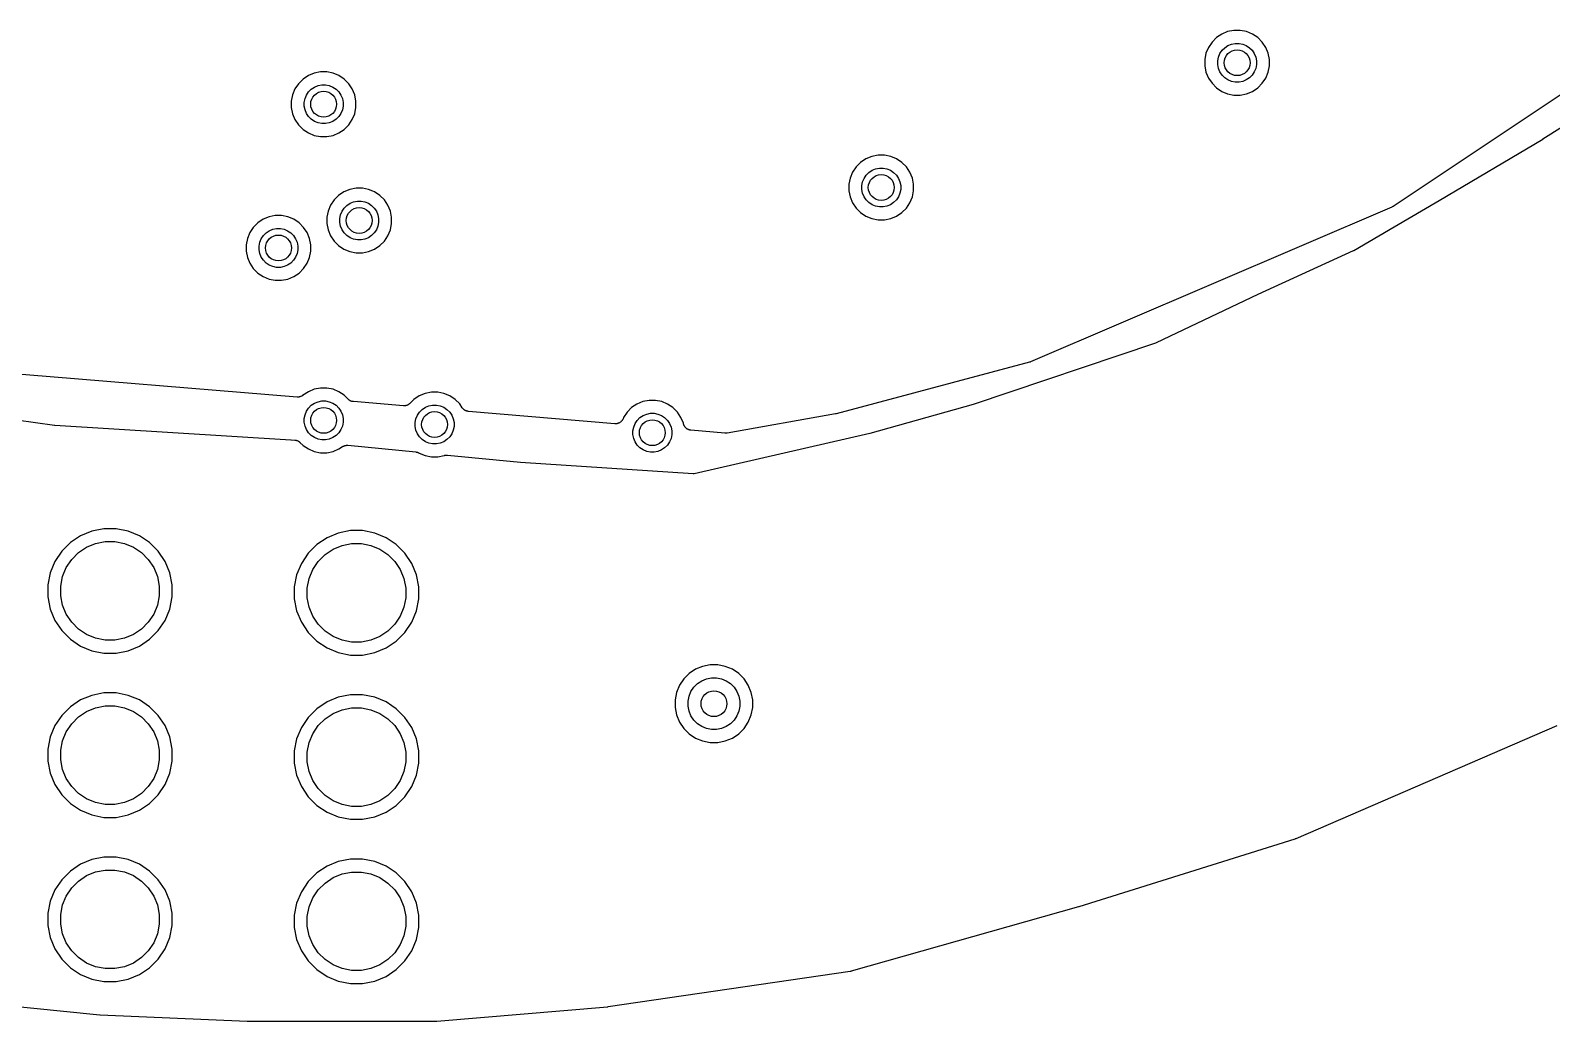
# Model space of a CAD drawing. Extents: x 76.5 to 170.9, y -170.6 to -83.1.
# Drawn here: x 122.97 to 146.48, y -170.61 to -155.28 of the extents above; entities that cross this region are included whole.
import ezdxf

# ---------------------------------------------------------------- set-up
doc = ezdxf.new("R2010")
doc.units = 0
doc.header["$MEASUREMENT"] = 0
doc.layers.add('BLACK', color=7, linetype='CONTINUOUS')

msp = doc.modelspace()

# ---------------------------------------------------------------- linework, layer by layer
at = {"layer": 'BLACK', "linetype": 'CONTINUOUS'}
for p, q in [((141.304, -155.387), (141.235, -155.457)), ((141.386, -155.333), (141.304, -155.387)), ((141.477, -155.295), (141.386, -155.333)), ((141.574, -155.276), (141.477, -155.295)), ((141.672, -155.276), (141.574, -155.276)), ((141.769, -155.295), (141.672, -155.276)), ((141.86, -155.333), (141.769, -155.295)), ((141.942, -155.387), (141.86, -155.333)), ((142.011, -155.457), (141.942, -155.387)), ((141.142, -155.63), (141.123, -155.726)), ((141.18, -155.539), (141.142, -155.63)), ((141.235, -155.457), (141.18, -155.539)), ((141.335, -155.688), (141.357, -155.634)), ((141.357, -155.634), (141.39, -155.584)), ((141.39, -155.584), (141.432, -155.543)), ((141.432, -155.543), (141.481, -155.51)), ((141.481, -155.51), (141.536, -155.487)), ((141.536, -155.487), (141.594, -155.476)), ((141.594, -155.476), (141.653, -155.476)), ((141.653, -155.476), (141.711, -155.487)), ((141.711, -155.487), (141.765, -155.51)), ((141.765, -155.51), (141.814, -155.543)), ((141.814, -155.543), (141.856, -155.584)), ((141.856, -155.584), (141.889, -155.634)), ((141.889, -155.634), (141.912, -155.688)), ((142.066, -155.539), (142.011, -155.457)), ((142.104, -155.63), (142.066, -155.539)), ((142.123, -155.726), (142.104, -155.63)), ((141.123, -155.726), (141.123, -155.825)), ((141.123, -155.825), (141.142, -155.922)), ((141.323, -155.746), (141.335, -155.688)), ((141.323, -155.805), (141.323, -155.746)), ((141.335, -155.863), (141.323, -155.805)), ((141.357, -155.918), (141.335, -155.863)), ((141.912, -155.863), (141.889, -155.918)), ((141.912, -155.688), (141.923, -155.746)), ((141.923, -155.805), (141.912, -155.863)), ((141.923, -155.746), (141.923, -155.805)), ((142.104, -155.922), (142.123, -155.825)), ((142.123, -155.825), (142.123, -155.726)), ((127.116, -156.1), (127.061, -156.182)), ((127.186, -156.03), (127.116, -156.1)), ((127.268, -155.975), (127.186, -156.03)), ((127.359, -155.938), (127.268, -155.975)), ((127.455, -155.918), (127.359, -155.938)), ((127.554, -155.918), (127.455, -155.918)), ((127.65, -155.938), (127.554, -155.918)), ((127.741, -155.975), (127.65, -155.938)), ((127.823, -156.03), (127.741, -155.975)), ((127.893, -156.1), (127.823, -156.03)), ((127.947, -156.182), (127.893, -156.1)), ((141.142, -155.922), (141.18, -156.013)), ((141.18, -156.013), (141.235, -156.094)), ((141.235, -156.094), (141.304, -156.164)), ((141.39, -155.967), (141.357, -155.918)), ((141.432, -156.009), (141.39, -155.967)), ((141.481, -156.042), (141.432, -156.009)), ((141.536, -156.064), (141.481, -156.042)), ((141.594, -156.076), (141.536, -156.064)), ((141.653, -156.076), (141.594, -156.076)), ((141.711, -156.064), (141.653, -156.076)), ((141.765, -156.042), (141.711, -156.064)), ((141.814, -156.009), (141.765, -156.042)), ((141.856, -155.967), (141.814, -156.009)), ((141.889, -155.918), (141.856, -155.967)), ((141.942, -156.164), (142.011, -156.094)), ((142.011, -156.094), (142.066, -156.013)), ((142.066, -156.013), (142.104, -155.922)), ((127.024, -156.273), (127.004, -156.369)), ((127.061, -156.182), (127.024, -156.273)), ((127.204, -156.389), (127.216, -156.331)), ((127.216, -156.331), (127.239, -156.276)), ((127.239, -156.276), (127.271, -156.227)), ((127.271, -156.227), (127.313, -156.185)), ((127.313, -156.185), (127.362, -156.153)), ((127.362, -156.153), (127.417, -156.13)), ((127.417, -156.13), (127.475, -156.118)), ((127.475, -156.118), (127.534, -156.118)), ((127.534, -156.118), (127.592, -156.13)), ((127.592, -156.13), (127.646, -156.153)), ((127.646, -156.153), (127.696, -156.185)), ((127.696, -156.185), (127.737, -156.227)), ((127.737, -156.227), (127.77, -156.276)), ((127.77, -156.276), (127.793, -156.331)), ((127.793, -156.331), (127.804, -156.389)), ((127.985, -156.273), (127.947, -156.182)), ((128.004, -156.369), (127.985, -156.273)), ((141.304, -156.164), (141.386, -156.219)), ((141.386, -156.219), (141.477, -156.256)), ((141.477, -156.256), (141.574, -156.276)), ((141.574, -156.276), (141.672, -156.276)), ((141.672, -156.276), (141.769, -156.256)), ((141.769, -156.256), (141.86, -156.219)), ((141.86, -156.219), (141.942, -156.164)), ((146.831, -156.133), (144.033, -157.999)), ((146.349, -156.955), (147.445, -156.258)), ((127.004, -156.369), (127.004, -156.468)), ((127.004, -156.468), (127.024, -156.564)), ((127.024, -156.564), (127.061, -156.655)), ((127.204, -156.448), (127.204, -156.389)), ((127.216, -156.506), (127.204, -156.448)), ((127.239, -156.561), (127.216, -156.506)), ((127.271, -156.61), (127.239, -156.561)), ((127.77, -156.561), (127.737, -156.61)), ((127.793, -156.506), (127.77, -156.561)), ((127.804, -156.448), (127.793, -156.506)), ((127.804, -156.389), (127.804, -156.448)), ((127.947, -156.655), (127.985, -156.564)), ((127.985, -156.564), (128.004, -156.468)), ((128.004, -156.468), (128.004, -156.369)), ((127.061, -156.655), (127.116, -156.737)), ((127.116, -156.737), (127.186, -156.807)), ((127.186, -156.807), (127.268, -156.862)), ((127.313, -156.651), (127.271, -156.61)), ((127.362, -156.684), (127.313, -156.651)), ((127.417, -156.707), (127.362, -156.684)), ((127.475, -156.718), (127.417, -156.707)), ((127.534, -156.718), (127.475, -156.718)), ((127.592, -156.707), (127.534, -156.718)), ((127.646, -156.684), (127.592, -156.707)), ((127.696, -156.651), (127.646, -156.684)), ((127.737, -156.61), (127.696, -156.651)), ((127.741, -156.862), (127.823, -156.807)), ((127.823, -156.807), (127.893, -156.737)), ((127.893, -156.737), (127.947, -156.655)), ((127.268, -156.862), (127.359, -156.899)), ((127.359, -156.899), (127.455, -156.918)), ((127.455, -156.918), (127.554, -156.918)), ((127.554, -156.918), (127.65, -156.899)), ((127.65, -156.899), (127.741, -156.862)), ((144.748, -157.906), (146.347, -156.956)), ((146.347, -156.956), (146.349, -156.955)), ((135.886, -157.263), (135.804, -157.317)), ((135.977, -157.225), (135.886, -157.263)), ((136.074, -157.206), (135.977, -157.225)), ((136.172, -157.206), (136.074, -157.206)), ((136.269, -157.225), (136.172, -157.206)), ((136.36, -157.263), (136.269, -157.225)), ((136.442, -157.317), (136.36, -157.263)), ((135.68, -157.469), (135.642, -157.56)), ((135.735, -157.387), (135.68, -157.469)), ((135.804, -157.317), (135.735, -157.387)), ((135.857, -157.564), (135.89, -157.514)), ((135.89, -157.514), (135.932, -157.473)), ((135.932, -157.473), (135.981, -157.44)), ((135.981, -157.44), (136.036, -157.417)), ((136.036, -157.417), (136.094, -157.406)), ((136.094, -157.406), (136.153, -157.406)), ((136.153, -157.406), (136.211, -157.417)), ((136.211, -157.417), (136.265, -157.44)), ((136.265, -157.44), (136.314, -157.473)), ((136.314, -157.473), (136.356, -157.514)), ((136.356, -157.514), (136.389, -157.564)), ((136.511, -157.387), (136.442, -157.317)), ((136.566, -157.469), (136.511, -157.387)), ((136.604, -157.56), (136.566, -157.469)), ((127.909, -157.735), (127.818, -157.773)), ((128.005, -157.716), (127.909, -157.735)), ((128.104, -157.716), (128.005, -157.716)), ((128.2, -157.735), (128.104, -157.716)), ((128.264, -157.761), (128.2, -157.735)), ((128.291, -157.773), (128.264, -157.761)), ((128.264, -157.761), (128.264, -157.761)), ((135.642, -157.56), (135.623, -157.656)), ((135.623, -157.656), (135.623, -157.755)), ((135.623, -157.755), (135.642, -157.852)), ((135.823, -157.676), (135.835, -157.618)), ((135.823, -157.735), (135.823, -157.676)), ((135.835, -157.793), (135.823, -157.735)), ((135.835, -157.618), (135.857, -157.564)), ((136.389, -157.564), (136.412, -157.618)), ((136.412, -157.618), (136.423, -157.676)), ((136.423, -157.735), (136.412, -157.793)), ((136.423, -157.676), (136.423, -157.735)), ((136.623, -157.656), (136.604, -157.56)), ((136.604, -157.852), (136.623, -157.755)), ((136.623, -157.755), (136.623, -157.656)), ((127.611, -157.979), (127.574, -158.07)), ((127.666, -157.897), (127.611, -157.979)), ((127.736, -157.827), (127.666, -157.897)), ((127.818, -157.773), (127.736, -157.827)), ((127.821, -158.024), (127.863, -157.983)), ((127.863, -157.983), (127.912, -157.95)), ((127.912, -157.95), (127.967, -157.927)), ((127.967, -157.927), (128.025, -157.916)), ((128.025, -157.916), (128.084, -157.916)), ((128.084, -157.916), (128.142, -157.927)), ((128.142, -157.927), (128.196, -157.95)), ((128.196, -157.95), (128.246, -157.983)), ((128.246, -157.983), (128.287, -158.024)), ((128.373, -157.827), (128.291, -157.773)), ((128.443, -157.897), (128.373, -157.827)), ((128.497, -157.979), (128.443, -157.897)), ((128.535, -158.07), (128.497, -157.979)), ((135.642, -157.852), (135.68, -157.943)), ((135.68, -157.943), (135.735, -158.024)), ((135.857, -157.848), (135.835, -157.793)), ((135.89, -157.897), (135.857, -157.848)), ((135.932, -157.939), (135.89, -157.897)), ((135.981, -157.972), (135.932, -157.939)), ((136.036, -157.994), (135.981, -157.972)), ((136.094, -158.006), (136.036, -157.994)), ((136.211, -157.994), (136.153, -158.006)), ((136.265, -157.972), (136.211, -157.994)), ((136.314, -157.939), (136.265, -157.972)), ((136.356, -157.897), (136.314, -157.939)), ((136.389, -157.848), (136.356, -157.897)), ((136.412, -157.793), (136.389, -157.848)), ((136.511, -158.024), (136.566, -157.943)), ((136.566, -157.943), (136.604, -157.852)), ((144.052, -158.313), (144.748, -157.906)), ((144.748, -157.906), (144.748, -157.906)), ((126.569, -158.198), (126.487, -158.252)), ((126.66, -158.16), (126.569, -158.198)), ((126.756, -158.141), (126.66, -158.16)), ((126.855, -158.141), (126.756, -158.141)), ((126.951, -158.16), (126.855, -158.141)), ((127.042, -158.198), (126.951, -158.16)), ((127.124, -158.252), (127.042, -158.198)), ((127.574, -158.07), (127.554, -158.166)), ((127.554, -158.166), (127.554, -158.265)), ((127.754, -158.186), (127.766, -158.128)), ((127.754, -158.245), (127.754, -158.186)), ((127.766, -158.128), (127.789, -158.074)), ((127.789, -158.074), (127.821, -158.024)), ((128.287, -158.024), (128.32, -158.074)), ((128.32, -158.074), (128.343, -158.128)), ((128.343, -158.128), (128.354, -158.186)), ((128.354, -158.186), (128.354, -158.245)), ((128.554, -158.166), (128.535, -158.07)), ((128.554, -158.265), (128.554, -158.166)), ((135.735, -158.024), (135.804, -158.094)), ((135.804, -158.094), (135.886, -158.149)), ((135.886, -158.149), (135.977, -158.186)), ((135.977, -158.186), (136.074, -158.206)), ((136.074, -158.206), (136.172, -158.206)), ((136.153, -158.006), (136.094, -158.006)), ((136.172, -158.206), (136.269, -158.186)), ((136.269, -158.186), (136.36, -158.149)), ((136.36, -158.149), (136.442, -158.094)), ((136.442, -158.094), (136.511, -158.024)), ((144.012, -158.01), (138.432, -160.402)), ((144.022, -158.005), (144.012, -158.01)), ((144.031, -158), (144.022, -158.005)), ((144.033, -157.999), (144.031, -158)), ((126.362, -158.404), (126.325, -158.495)), ((126.417, -158.322), (126.362, -158.404)), ((126.487, -158.252), (126.417, -158.322)), ((126.54, -158.499), (126.573, -158.449)), ((126.573, -158.449), (126.614, -158.408)), ((126.614, -158.408), (126.663, -158.375)), ((126.663, -158.375), (126.718, -158.352)), ((126.718, -158.352), (126.776, -158.341)), ((126.776, -158.341), (126.835, -158.341)), ((126.835, -158.341), (126.893, -158.352)), ((126.893, -158.352), (126.948, -158.375)), ((126.948, -158.375), (126.997, -158.408)), ((126.997, -158.408), (127.039, -158.449)), ((127.039, -158.449), (127.071, -158.499)), ((127.194, -158.322), (127.124, -158.252)), ((127.249, -158.404), (127.194, -158.322)), ((127.286, -158.495), (127.249, -158.404)), ((127.554, -158.265), (127.574, -158.362)), ((127.574, -158.362), (127.611, -158.453)), ((127.611, -158.453), (127.666, -158.534)), ((127.766, -158.303), (127.754, -158.245)), ((127.789, -158.358), (127.766, -158.303)), ((127.821, -158.407), (127.789, -158.358)), ((127.863, -158.449), (127.821, -158.407)), ((127.912, -158.482), (127.863, -158.449)), ((128.246, -158.449), (128.196, -158.482)), ((128.287, -158.407), (128.246, -158.449)), ((128.32, -158.358), (128.287, -158.407)), ((128.343, -158.303), (128.32, -158.358)), ((128.354, -158.245), (128.343, -158.303)), ((128.443, -158.534), (128.497, -158.453)), ((128.497, -158.453), (128.535, -158.362)), ((128.535, -158.362), (128.554, -158.265)), ((143.426, -158.679), (144.052, -158.313)), ((126.325, -158.495), (126.306, -158.591)), ((126.306, -158.591), (126.306, -158.69)), ((126.306, -158.69), (126.325, -158.787)), ((126.506, -158.611), (126.517, -158.553)), ((126.506, -158.67), (126.506, -158.611)), ((126.517, -158.728), (126.506, -158.67)), ((126.517, -158.553), (126.54, -158.499)), ((127.071, -158.499), (127.094, -158.553)), ((127.094, -158.553), (127.106, -158.611)), ((127.106, -158.67), (127.094, -158.728)), ((127.106, -158.611), (127.106, -158.67)), ((127.306, -158.591), (127.286, -158.495)), ((127.286, -158.787), (127.306, -158.69)), ((127.306, -158.69), (127.306, -158.591)), ((127.666, -158.534), (127.736, -158.604)), ((127.736, -158.604), (127.818, -158.659)), ((127.818, -158.659), (127.909, -158.696)), ((127.909, -158.696), (128.005, -158.716)), ((127.967, -158.504), (127.912, -158.482)), ((128.025, -158.516), (127.967, -158.504)), ((128.084, -158.516), (128.025, -158.516)), ((128.142, -158.504), (128.084, -158.516)), ((128.104, -158.716), (128.2, -158.696)), ((128.196, -158.482), (128.142, -158.504)), ((128.2, -158.696), (128.291, -158.659)), ((128.291, -158.659), (128.373, -158.604)), ((128.373, -158.604), (128.443, -158.534)), ((141.949, -159.355), (143.42, -158.682)), ((143.42, -158.682), (143.426, -158.679)), ((126.325, -158.787), (126.362, -158.878)), ((126.362, -158.878), (126.417, -158.959)), ((126.54, -158.783), (126.517, -158.728)), ((126.573, -158.832), (126.54, -158.783)), ((126.614, -158.874), (126.573, -158.832)), ((126.663, -158.907), (126.614, -158.874)), ((126.718, -158.929), (126.663, -158.907)), ((126.776, -158.941), (126.718, -158.929)), ((126.893, -158.929), (126.835, -158.941)), ((126.948, -158.907), (126.893, -158.929)), ((126.997, -158.874), (126.948, -158.907)), ((127.039, -158.832), (126.997, -158.874)), ((127.071, -158.783), (127.039, -158.832)), ((127.094, -158.728), (127.071, -158.783)), ((127.194, -158.959), (127.249, -158.878)), ((127.249, -158.878), (127.286, -158.787)), ((128.005, -158.716), (128.104, -158.716)), ((126.417, -158.959), (126.487, -159.029)), ((126.487, -159.029), (126.569, -159.084)), ((126.569, -159.084), (126.66, -159.121)), ((126.66, -159.121), (126.756, -159.141)), ((126.756, -159.141), (126.855, -159.141)), ((126.835, -158.941), (126.776, -158.941)), ((126.855, -159.141), (126.951, -159.121)), ((126.951, -159.121), (127.042, -159.084)), ((127.042, -159.084), (127.124, -159.029)), ((127.124, -159.029), (127.194, -158.959)), ((140.377, -160.104), (141.947, -159.356)), ((141.947, -159.356), (141.949, -159.355)), ((141.949, -159.355), (141.949, -159.355)), ((141.949, -159.355), (141.949, -159.355)), ((137.55, -161.055), (140.369, -160.107)), ((140.369, -160.107), (140.377, -160.104)), ((127.096, -160.946), (120.535, -160.407)), ((138.414, -160.408), (135.428, -161.204)), ((138.422, -160.405), (138.414, -160.408)), ((138.43, -160.403), (138.422, -160.405)), ((138.432, -160.402), (138.43, -160.403)), ((127.455, -160.807), (127.359, -160.827)), ((127.554, -160.807), (127.455, -160.807)), ((127.65, -160.827), (127.554, -160.807)), ((120.427, -160.981), (123.346, -161.38)), ((127.1, -160.946), (127.096, -160.946)), ((127.105, -160.946), (127.1, -160.946)), ((127.113, -160.946), (127.105, -160.946)), ((127.121, -160.946), (127.113, -160.946)), ((127.125, -160.945), (127.121, -160.946)), ((127.129, -160.944), (127.125, -160.945)), ((127.137, -160.942), (127.129, -160.944)), ((127.145, -160.94), (127.137, -160.942)), ((127.149, -160.939), (127.145, -160.94)), ((127.153, -160.937), (127.149, -160.939)), ((127.16, -160.934), (127.153, -160.937)), ((127.168, -160.931), (127.16, -160.934)), ((127.171, -160.928), (127.168, -160.931)), ((127.175, -160.926), (127.171, -160.928)), ((127.177, -160.925), (127.175, -160.926)), ((127.268, -160.864), (127.177, -160.925)), ((127.359, -160.827), (127.268, -160.864)), ((127.313, -161.074), (127.362, -161.042)), ((127.362, -161.042), (127.417, -161.019)), ((127.417, -161.019), (127.475, -161.007)), ((127.475, -161.007), (127.534, -161.007)), ((127.534, -161.007), (127.592, -161.019)), ((127.592, -161.019), (127.646, -161.042)), ((127.646, -161.042), (127.696, -161.074)), ((127.741, -160.864), (127.65, -160.827)), ((127.823, -160.919), (127.741, -160.864)), ((127.885, -160.981), (127.823, -160.919)), ((127.89, -160.985), (127.885, -160.981)), ((127.894, -160.989), (127.89, -160.985)), ((127.899, -160.993), (127.894, -160.989)), ((127.904, -160.997), (127.899, -160.993)), ((127.91, -161), (127.904, -160.997)), ((127.915, -161.003), (127.91, -161)), ((127.921, -161.005), (127.915, -161.003)), ((127.926, -161.008), (127.921, -161.005)), ((127.932, -161.01), (127.926, -161.008)), ((127.938, -161.013), (127.932, -161.01)), ((127.944, -161.014), (127.938, -161.013)), ((127.95, -161.016), (127.944, -161.014)), ((127.956, -161.016), (127.95, -161.016)), ((127.962, -161.017), (127.956, -161.016)), ((127.964, -161.018), (127.962, -161.017)), ((128.736, -161.083), (127.964, -161.018)), ((128.831, -161.05), (128.828, -161.054)), ((128.835, -161.048), (128.831, -161.05)), ((128.836, -161.046), (128.835, -161.048)), ((128.9, -160.983), (128.836, -161.046)), ((128.982, -160.928), (128.9, -160.983)), ((129.073, -160.89), (128.982, -160.928)), ((129.169, -160.871), (129.073, -160.89)), ((129.268, -160.871), (129.169, -160.871)), ((129.364, -160.89), (129.268, -160.871)), ((129.455, -160.928), (129.364, -160.89)), ((129.537, -160.983), (129.455, -160.928)), ((129.607, -161.052), (129.537, -160.983)), ((129.647, -161.112), (129.607, -161.052)), ((132.438, -161.017), (132.347, -161.055)), ((132.535, -160.998), (132.438, -161.017)), ((132.633, -160.998), (132.535, -160.998)), ((132.73, -161.017), (132.633, -160.998)), ((132.821, -161.055), (132.73, -161.017)), ((127.204, -161.278), (127.216, -161.22)), ((127.204, -161.337), (127.204, -161.278)), ((127.216, -161.22), (127.239, -161.165)), ((127.239, -161.165), (127.271, -161.116)), ((127.271, -161.116), (127.313, -161.074)), ((127.696, -161.074), (127.737, -161.116)), ((127.737, -161.116), (127.77, -161.165)), ((127.77, -161.165), (127.793, -161.22)), ((127.793, -161.22), (127.804, -161.278)), ((127.804, -161.278), (127.804, -161.337)), ((128.741, -161.083), (128.736, -161.083)), ((128.745, -161.083), (128.741, -161.083)), ((128.753, -161.083), (128.745, -161.083)), ((128.761, -161.083), (128.753, -161.083)), ((128.765, -161.082), (128.761, -161.083)), ((128.77, -161.081), (128.765, -161.082)), ((128.777, -161.079), (128.77, -161.081)), ((128.785, -161.078), (128.777, -161.079)), ((128.789, -161.076), (128.785, -161.078)), ((128.794, -161.074), (128.789, -161.076)), ((128.801, -161.071), (128.794, -161.074)), ((128.808, -161.068), (128.801, -161.071)), ((128.812, -161.065), (128.808, -161.068)), ((128.816, -161.063), (128.812, -161.065)), ((128.822, -161.058), (128.816, -161.063)), ((128.828, -161.054), (128.822, -161.058)), ((128.919, -161.342), (128.93, -161.284)), ((128.93, -161.284), (128.953, -161.229)), ((128.953, -161.229), (128.986, -161.18)), ((128.986, -161.18), (129.027, -161.138)), ((129.027, -161.138), (129.076, -161.105)), ((129.076, -161.105), (129.131, -161.083)), ((129.131, -161.083), (129.189, -161.071)), ((129.189, -161.071), (129.248, -161.071)), ((129.248, -161.071), (129.306, -161.083)), ((129.306, -161.083), (129.361, -161.105)), ((129.361, -161.105), (129.41, -161.138)), ((129.41, -161.138), (129.452, -161.18)), ((129.452, -161.18), (129.484, -161.229)), ((129.484, -161.229), (129.507, -161.284)), ((129.507, -161.284), (129.519, -161.342)), ((129.651, -161.117), (129.647, -161.112)), ((129.655, -161.123), (129.651, -161.117)), ((129.659, -161.127), (129.655, -161.123)), ((129.663, -161.131), (129.659, -161.127)), ((129.668, -161.136), (129.663, -161.131)), ((129.672, -161.14), (129.668, -161.136)), ((129.677, -161.143), (129.672, -161.14)), ((129.682, -161.147), (129.677, -161.143)), ((129.687, -161.15), (129.682, -161.147)), ((129.693, -161.154), (129.687, -161.15)), ((129.698, -161.156), (129.693, -161.154)), ((129.704, -161.159), (129.698, -161.156)), ((129.71, -161.161), (129.704, -161.159)), ((129.716, -161.163), (129.71, -161.161)), ((129.722, -161.164), (129.716, -161.163)), ((129.727, -161.166), (129.722, -161.164)), ((129.734, -161.167), (129.727, -161.166)), ((129.74, -161.168), (129.734, -161.167)), ((129.742, -161.168), (129.74, -161.168)), ((132.004, -161.36), (129.742, -161.168)), ((132.129, -161.288), (132.128, -161.292)), ((132.132, -161.284), (132.129, -161.288)), ((132.141, -161.261), (132.132, -161.282)), ((132.132, -161.282), (132.132, -161.284)), ((132.196, -161.179), (132.141, -161.261)), ((132.265, -161.11), (132.196, -161.179)), ((132.347, -161.055), (132.265, -161.11)), ((132.351, -161.307), (132.393, -161.265)), ((132.393, -161.265), (132.442, -161.232)), ((132.442, -161.232), (132.497, -161.21)), ((132.497, -161.21), (132.555, -161.198)), ((132.555, -161.198), (132.614, -161.198)), ((132.614, -161.198), (132.672, -161.21)), ((132.672, -161.21), (132.726, -161.232)), ((132.726, -161.232), (132.775, -161.265)), ((132.775, -161.265), (132.817, -161.307)), ((132.903, -161.11), (132.821, -161.055)), ((132.972, -161.179), (132.903, -161.11)), ((133.027, -161.261), (132.972, -161.179)), ((133.065, -161.352), (133.027, -161.261)), ((135.418, -161.207), (133.739, -161.503)), ((135.422, -161.205), (135.418, -161.207)), ((135.427, -161.205), (135.422, -161.205)), ((135.428, -161.204), (135.427, -161.205)), ((135.95, -161.505), (137.547, -161.056)), ((137.547, -161.056), (137.55, -161.055)), ((123.346, -161.38), (123.35, -161.381)), ((123.35, -161.381), (126.996, -161.606)), ((127.216, -161.395), (127.204, -161.337)), ((127.239, -161.449), (127.216, -161.395)), ((127.271, -161.499), (127.239, -161.449)), ((127.313, -161.54), (127.271, -161.499)), ((127.737, -161.499), (127.696, -161.54)), ((127.77, -161.449), (127.737, -161.499)), ((127.793, -161.395), (127.77, -161.449)), ((127.804, -161.337), (127.793, -161.395)), ((128.919, -161.401), (128.919, -161.342)), ((128.93, -161.459), (128.919, -161.401)), ((128.953, -161.513), (128.93, -161.459)), ((128.986, -161.562), (128.953, -161.513)), ((129.484, -161.513), (129.452, -161.562)), ((129.507, -161.459), (129.484, -161.513)), ((129.519, -161.401), (129.507, -161.459)), ((129.519, -161.342), (129.519, -161.401)), ((132.009, -161.36), (132.004, -161.36)), ((132.014, -161.36), (132.009, -161.36)), ((132.022, -161.36), (132.014, -161.36)), ((132.029, -161.36), (132.022, -161.36)), ((132.034, -161.359), (132.029, -161.36)), ((132.039, -161.358), (132.034, -161.359)), ((132.046, -161.356), (132.039, -161.358)), ((132.053, -161.355), (132.046, -161.356)), ((132.058, -161.353), (132.053, -161.355)), ((132.062, -161.351), (132.058, -161.353)), ((132.069, -161.348), (132.062, -161.351)), ((132.076, -161.345), (132.069, -161.348)), ((132.08, -161.342), (132.076, -161.345)), ((132.084, -161.34), (132.08, -161.342)), ((132.09, -161.335), (132.084, -161.34)), ((132.097, -161.331), (132.09, -161.335)), ((132.1, -161.327), (132.097, -161.331)), ((132.104, -161.324), (132.1, -161.327)), ((132.109, -161.319), (132.104, -161.324)), ((132.114, -161.313), (132.109, -161.319)), ((132.117, -161.309), (132.114, -161.313)), ((132.12, -161.305), (132.117, -161.309)), ((132.123, -161.299), (132.12, -161.305)), ((132.128, -161.292), (132.123, -161.299)), ((132.284, -161.469), (132.296, -161.411)), ((132.284, -161.528), (132.284, -161.469)), ((132.296, -161.411), (132.318, -161.356)), ((132.318, -161.356), (132.351, -161.307)), ((132.817, -161.307), (132.85, -161.356)), ((132.85, -161.356), (132.873, -161.411)), ((132.873, -161.411), (132.884, -161.469)), ((132.884, -161.469), (132.884, -161.528)), ((133.066, -161.358), (133.065, -161.352)), ((133.068, -161.364), (133.066, -161.358)), ((133.069, -161.371), (133.068, -161.364)), ((133.071, -161.376), (133.069, -161.371)), ((133.073, -161.382), (133.071, -161.376)), ((133.076, -161.387), (133.073, -161.382)), ((133.079, -161.393), (133.076, -161.387)), ((133.082, -161.398), (133.079, -161.393)), ((133.085, -161.403), (133.082, -161.398)), ((133.089, -161.409), (133.085, -161.403)), ((133.093, -161.414), (133.089, -161.409)), ((133.097, -161.418), (133.093, -161.414)), ((133.1, -161.423), (133.097, -161.418)), ((133.106, -161.427), (133.1, -161.423)), ((133.11, -161.431), (133.106, -161.427)), ((133.115, -161.435), (133.11, -161.431)), ((133.12, -161.438), (133.115, -161.435)), ((133.125, -161.442), (133.12, -161.438)), ((133.131, -161.445), (133.125, -161.442)), ((133.136, -161.447), (133.131, -161.445)), ((133.141, -161.45), (133.136, -161.447)), ((133.148, -161.452), (133.141, -161.45)), ((133.154, -161.455), (133.148, -161.452)), ((133.159, -161.456), (133.154, -161.455)), ((133.165, -161.458), (133.159, -161.456)), ((133.172, -161.458), (133.165, -161.458)), ((133.178, -161.459), (133.172, -161.458)), ((133.18, -161.46), (133.178, -161.459)), ((133.707, -161.504), (133.18, -161.46)), ((133.232, -162.129), (135.947, -161.506)), ((133.71, -161.504), (133.707, -161.504)), ((133.713, -161.505), (133.71, -161.504)), ((133.722, -161.504), (133.713, -161.505)), ((133.731, -161.504), (133.722, -161.504)), ((133.734, -161.503), (133.731, -161.504)), ((133.738, -161.503), (133.734, -161.503)), ((133.739, -161.503), (133.738, -161.503)), ((135.947, -161.506), (135.95, -161.505)), ((126.996, -161.606), (126.998, -161.606)), ((126.998, -161.606), (126.999, -161.606)), ((126.999, -161.606), (127, -161.606)), ((127, -161.606), (127.061, -161.612)), ((127.061, -161.612), (127.063, -161.612)), ((127.063, -161.612), (127.068, -161.613)), ((127.068, -161.613), (127.074, -161.614)), ((127.074, -161.614), (127.08, -161.616)), ((127.08, -161.616), (127.087, -161.617)), ((127.087, -161.617), (127.092, -161.619)), ((127.092, -161.619), (127.097, -161.621)), ((127.097, -161.621), (127.103, -161.624)), ((127.103, -161.624), (127.11, -161.627)), ((127.11, -161.627), (127.114, -161.63)), ((127.114, -161.63), (127.119, -161.633)), ((127.119, -161.633), (127.125, -161.637)), ((127.125, -161.637), (127.13, -161.641)), ((127.13, -161.641), (127.134, -161.645)), ((127.134, -161.645), (127.138, -161.648)), ((127.138, -161.648), (127.186, -161.696)), ((127.186, -161.696), (127.268, -161.75)), ((127.268, -161.75), (127.359, -161.788)), ((127.362, -161.573), (127.313, -161.54)), ((127.417, -161.596), (127.362, -161.573)), ((127.475, -161.607), (127.417, -161.596)), ((127.534, -161.607), (127.475, -161.607)), ((127.592, -161.596), (127.534, -161.607)), ((127.646, -161.573), (127.592, -161.596)), ((127.696, -161.54), (127.646, -161.573)), ((127.65, -161.788), (127.741, -161.75)), ((127.741, -161.75), (127.797, -161.713)), ((127.797, -161.713), (127.798, -161.712)), ((127.798, -161.712), (127.803, -161.71)), ((127.803, -161.71), (127.808, -161.707)), ((127.808, -161.707), (127.814, -161.704)), ((127.814, -161.704), (127.82, -161.701)), ((127.82, -161.701), (127.826, -161.699)), ((127.826, -161.699), (127.831, -161.697)), ((127.831, -161.697), (127.837, -161.696)), ((127.837, -161.696), (127.844, -161.694)), ((127.844, -161.694), (127.85, -161.694)), ((127.85, -161.694), (127.855, -161.693)), ((127.855, -161.693), (127.862, -161.693)), ((127.862, -161.693), (127.869, -161.692)), ((127.869, -161.692), (127.874, -161.693)), ((127.874, -161.693), (127.88, -161.693)), ((127.88, -161.693), (128.927, -161.796)), ((129.027, -161.604), (128.986, -161.562)), ((129.076, -161.637), (129.027, -161.604)), ((129.131, -161.66), (129.076, -161.637)), ((129.189, -161.671), (129.131, -161.66)), ((129.248, -161.671), (129.189, -161.671)), ((129.306, -161.66), (129.248, -161.671)), ((129.361, -161.637), (129.306, -161.66)), ((129.41, -161.604), (129.361, -161.637)), ((129.452, -161.562), (129.41, -161.604)), ((132.296, -161.586), (132.284, -161.528)), ((132.318, -161.64), (132.296, -161.586)), ((132.351, -161.689), (132.318, -161.64)), ((132.393, -161.731), (132.351, -161.689)), ((132.442, -161.764), (132.393, -161.731)), ((132.775, -161.731), (132.726, -161.764)), ((132.817, -161.689), (132.775, -161.731)), ((132.85, -161.64), (132.817, -161.689)), ((132.873, -161.586), (132.85, -161.64)), ((132.884, -161.528), (132.873, -161.586)), ((127.359, -161.788), (127.455, -161.807)), ((127.455, -161.807), (127.554, -161.807)), ((127.554, -161.807), (127.65, -161.788)), ((128.927, -161.796), (128.929, -161.796)), ((128.929, -161.796), (128.934, -161.797)), ((128.934, -161.797), (128.94, -161.798)), ((128.94, -161.798), (128.946, -161.8)), ((128.946, -161.8), (128.953, -161.801)), ((128.953, -161.801), (128.958, -161.803)), ((128.958, -161.803), (128.963, -161.805)), ((128.963, -161.805), (128.97, -161.808)), ((128.97, -161.808), (128.976, -161.811)), ((128.976, -161.811), (128.979, -161.813)), ((128.979, -161.813), (129.073, -161.852)), ((129.073, -161.852), (129.169, -161.871)), ((129.169, -161.871), (129.268, -161.871)), ((129.268, -161.871), (129.368, -161.851)), ((129.368, -161.851), (129.372, -161.849)), ((129.372, -161.849), (129.379, -161.848)), ((129.379, -161.848), (129.386, -161.846)), ((129.386, -161.846), (129.391, -161.846)), ((129.391, -161.846), (129.397, -161.845)), ((129.397, -161.845), (129.404, -161.845)), ((129.404, -161.845), (129.411, -161.844)), ((129.411, -161.844), (129.416, -161.845)), ((129.416, -161.845), (129.421, -161.845)), ((129.421, -161.845), (130.547, -161.956)), ((130.547, -161.956), (130.549, -161.956)), ((130.549, -161.956), (133.214, -162.13)), ((132.497, -161.787), (132.442, -161.764)), ((132.555, -161.798), (132.497, -161.787)), ((132.614, -161.798), (132.555, -161.798)), ((132.672, -161.787), (132.614, -161.798)), ((132.726, -161.764), (132.672, -161.787)), ((133.214, -162.13), (133.232, -162.129)), ((123.746, -163.092), (123.589, -163.197)), ((123.921, -163.02), (123.746, -163.092)), ((124.107, -162.983), (123.921, -163.02)), ((124.297, -162.983), (124.107, -162.983)), ((124.483, -163.02), (124.297, -162.983)), ((124.658, -163.092), (124.483, -163.02)), ((124.815, -163.197), (124.658, -163.092)), ((127.556, -163.122), (127.399, -163.227)), ((127.731, -163.05), (127.556, -163.122)), ((127.917, -163.013), (127.731, -163.05)), ((128.107, -163.013), (127.917, -163.013)), ((128.293, -163.05), (128.107, -163.013)), ((128.468, -163.122), (128.293, -163.05)), ((128.625, -163.227), (128.468, -163.122)), ((123.455, -163.331), (123.35, -163.489)), ((123.589, -163.197), (123.455, -163.331)), ((123.61, -163.459), (123.716, -163.353)), ((123.716, -163.353), (123.841, -163.269)), ((123.841, -163.269), (123.98, -163.212)), ((123.98, -163.212), (124.127, -163.183)), ((124.127, -163.183), (124.277, -163.183)), ((124.277, -163.183), (124.424, -163.212)), ((124.424, -163.212), (124.563, -163.269)), ((124.563, -163.269), (124.688, -163.353)), ((124.688, -163.353), (124.794, -163.459)), ((124.949, -163.331), (124.815, -163.197)), ((125.055, -163.489), (124.949, -163.331)), ((127.265, -163.361), (127.16, -163.519)), ((127.399, -163.227), (127.265, -163.361)), ((127.42, -163.489), (127.526, -163.383)), ((127.526, -163.383), (127.651, -163.299)), ((127.651, -163.299), (127.79, -163.242)), ((127.79, -163.242), (127.937, -163.213)), ((127.937, -163.213), (128.087, -163.213)), ((128.087, -163.213), (128.234, -163.242)), ((128.234, -163.242), (128.373, -163.299)), ((128.373, -163.299), (128.498, -163.383)), ((128.498, -163.383), (128.604, -163.489)), ((128.759, -163.361), (128.625, -163.227)), ((128.865, -163.519), (128.759, -163.361)), ((123.35, -163.489), (123.277, -163.664)), ((123.469, -163.722), (123.527, -163.584)), ((123.527, -163.584), (123.61, -163.459)), ((124.794, -163.459), (124.877, -163.584)), ((124.877, -163.584), (124.935, -163.722)), ((125.127, -163.664), (125.055, -163.489)), ((127.16, -163.519), (127.087, -163.694)), ((127.279, -163.752), (127.337, -163.614)), ((127.337, -163.614), (127.42, -163.489)), ((128.604, -163.489), (128.687, -163.614)), ((128.687, -163.614), (128.745, -163.752)), ((128.937, -163.694), (128.865, -163.519)), ((123.277, -163.664), (123.24, -163.85)), ((123.24, -163.85), (123.24, -164.039)), ((123.44, -163.87), (123.469, -163.722)), ((123.44, -164.02), (123.44, -163.87)), ((124.935, -163.722), (124.964, -163.87)), ((124.964, -163.87), (124.964, -164.02)), ((125.164, -163.85), (125.127, -163.664)), ((125.164, -164.039), (125.164, -163.85)), ((127.087, -163.694), (127.05, -163.88)), ((127.25, -163.9), (127.279, -163.752)), ((128.745, -163.752), (128.774, -163.9)), ((128.974, -163.88), (128.937, -163.694)), ((123.24, -164.039), (123.277, -164.225)), ((123.469, -164.167), (123.44, -164.02)), ((124.964, -164.02), (124.935, -164.167)), ((125.127, -164.225), (125.164, -164.039)), ((127.05, -163.88), (127.05, -164.069)), ((127.05, -164.069), (127.087, -164.255)), ((127.25, -164.05), (127.25, -163.9)), ((127.279, -164.197), (127.25, -164.05)), ((128.774, -164.05), (128.745, -164.197)), ((128.774, -163.9), (128.774, -164.05)), ((128.937, -164.255), (128.974, -164.069)), ((128.974, -164.069), (128.974, -163.88)), ((123.277, -164.225), (123.35, -164.4)), ((123.527, -164.306), (123.469, -164.167)), ((123.61, -164.43), (123.527, -164.306)), ((124.877, -164.306), (124.794, -164.43)), ((124.935, -164.167), (124.877, -164.306)), ((125.055, -164.4), (125.127, -164.225)), ((127.087, -164.255), (127.16, -164.43)), ((127.337, -164.336), (127.279, -164.197)), ((127.42, -164.46), (127.337, -164.336)), ((128.687, -164.336), (128.604, -164.46)), ((128.745, -164.197), (128.687, -164.336)), ((128.865, -164.43), (128.937, -164.255)), ((123.35, -164.4), (123.455, -164.558)), ((123.455, -164.558), (123.589, -164.692)), ((123.716, -164.537), (123.61, -164.43)), ((123.841, -164.62), (123.716, -164.537)), ((124.688, -164.537), (124.563, -164.62)), ((124.794, -164.43), (124.688, -164.537)), ((124.815, -164.692), (124.949, -164.558)), ((124.949, -164.558), (125.055, -164.4)), ((127.16, -164.43), (127.265, -164.588)), ((127.526, -164.567), (127.42, -164.46)), ((127.651, -164.65), (127.526, -164.567)), ((128.498, -164.567), (128.373, -164.65)), ((128.604, -164.46), (128.498, -164.567)), ((128.759, -164.588), (128.865, -164.43)), ((123.589, -164.692), (123.746, -164.797)), ((123.746, -164.797), (123.921, -164.87)), ((123.98, -164.677), (123.841, -164.62)), ((124.127, -164.707), (123.98, -164.677)), ((124.277, -164.707), (124.127, -164.707)), ((124.424, -164.677), (124.277, -164.707)), ((124.563, -164.62), (124.424, -164.677)), ((124.483, -164.87), (124.658, -164.797)), ((124.658, -164.797), (124.815, -164.692)), ((127.265, -164.588), (127.399, -164.722)), ((127.399, -164.722), (127.556, -164.827)), ((127.79, -164.707), (127.651, -164.65)), ((127.937, -164.737), (127.79, -164.707)), ((128.087, -164.737), (127.937, -164.737)), ((128.234, -164.707), (128.087, -164.737)), ((128.373, -164.65), (128.234, -164.707)), ((128.468, -164.827), (128.625, -164.722)), ((128.625, -164.722), (128.759, -164.588)), ((123.921, -164.87), (124.107, -164.907)), ((124.107, -164.907), (124.297, -164.907)), ((124.297, -164.907), (124.483, -164.87)), ((127.556, -164.827), (127.731, -164.9)), ((127.731, -164.9), (127.917, -164.937)), ((127.917, -164.937), (128.107, -164.937)), ((128.107, -164.937), (128.293, -164.9)), ((128.293, -164.9), (128.468, -164.827)), ((133.154, -165.223), (133.071, -165.307)), ((133.252, -165.157), (133.154, -165.223)), ((133.362, -165.112), (133.252, -165.157)), ((133.477, -165.089), (133.362, -165.112)), ((133.596, -165.089), (133.477, -165.089)), ((133.712, -165.112), (133.596, -165.089)), ((133.821, -165.157), (133.712, -165.112)), ((133.919, -165.223), (133.821, -165.157)), ((134.003, -165.307), (133.919, -165.223)), ((132.96, -165.514), (132.937, -165.63)), ((133.005, -165.405), (132.96, -165.514)), ((133.071, -165.307), (133.005, -165.405)), ((133.152, -165.573), (133.182, -165.5)), ((133.182, -165.5), (133.226, -165.434)), ((133.226, -165.434), (133.282, -165.378)), ((133.282, -165.378), (133.347, -165.335)), ((133.347, -165.335), (133.42, -165.305)), ((133.42, -165.305), (133.497, -165.289)), ((133.497, -165.289), (133.576, -165.289)), ((133.576, -165.289), (133.653, -165.305)), ((133.653, -165.305), (133.726, -165.335)), ((133.726, -165.335), (133.792, -165.378)), ((133.792, -165.378), (133.847, -165.434)), ((133.847, -165.434), (133.891, -165.5)), ((133.891, -165.5), (133.921, -165.573)), ((134.068, -165.405), (134.003, -165.307)), ((134.114, -165.514), (134.068, -165.405)), ((134.137, -165.63), (134.114, -165.514)), ((123.589, -165.737), (123.455, -165.871)), ((123.746, -165.632), (123.589, -165.737)), ((123.921, -165.56), (123.746, -165.632)), ((123.841, -165.809), (123.98, -165.752)), ((124.107, -165.523), (123.921, -165.56)), ((123.98, -165.752), (124.127, -165.723)), ((124.297, -165.523), (124.107, -165.523)), ((124.127, -165.723), (124.277, -165.723)), ((124.277, -165.723), (124.424, -165.752)), ((124.483, -165.56), (124.297, -165.523)), ((124.424, -165.752), (124.563, -165.809)), ((124.658, -165.632), (124.483, -165.56)), ((124.815, -165.737), (124.658, -165.632)), ((124.949, -165.871), (124.815, -165.737)), ((127.556, -165.662), (127.399, -165.767)), ((127.731, -165.59), (127.556, -165.662)), ((127.917, -165.553), (127.731, -165.59)), ((127.79, -165.782), (127.937, -165.753)), ((128.107, -165.553), (127.917, -165.553)), ((127.937, -165.753), (128.087, -165.753)), ((128.087, -165.753), (128.234, -165.782)), ((128.293, -165.59), (128.107, -165.553)), ((128.468, -165.662), (128.293, -165.59)), ((128.559, -165.723), (128.468, -165.662)), ((128.625, -165.767), (128.559, -165.723)), ((132.937, -165.63), (132.937, -165.748)), ((132.937, -165.748), (132.96, -165.864)), ((133.137, -165.65), (133.152, -165.573)), ((133.137, -165.729), (133.137, -165.65)), ((133.152, -165.806), (133.137, -165.729)), ((133.921, -165.573), (133.937, -165.65)), ((133.937, -165.729), (133.921, -165.806)), ((133.937, -165.65), (133.937, -165.729)), ((134.114, -165.864), (134.137, -165.748)), ((134.137, -165.748), (134.137, -165.63)), ((123.455, -165.871), (123.35, -166.029)), ((123.61, -165.999), (123.716, -165.893)), ((123.716, -165.893), (123.841, -165.809)), ((124.563, -165.809), (124.688, -165.893)), ((124.688, -165.893), (124.794, -165.999)), ((125.055, -166.029), (124.949, -165.871)), ((127.265, -165.901), (127.16, -166.059)), ((127.399, -165.767), (127.265, -165.901)), ((127.42, -166.029), (127.526, -165.923)), ((127.526, -165.923), (127.651, -165.839)), ((127.651, -165.839), (127.79, -165.782)), ((128.234, -165.782), (128.373, -165.839)), ((128.373, -165.839), (128.498, -165.923)), ((128.498, -165.923), (128.604, -166.029)), ((128.759, -165.901), (128.625, -165.767)), ((128.865, -166.059), (128.759, -165.901)), ((132.96, -165.864), (133.005, -165.973)), ((133.005, -165.973), (133.071, -166.072)), ((133.182, -165.879), (133.152, -165.806)), ((133.226, -165.944), (133.182, -165.879)), ((133.282, -166), (133.226, -165.944)), ((133.847, -165.944), (133.792, -166)), ((133.891, -165.879), (133.847, -165.944)), ((133.921, -165.806), (133.891, -165.879)), ((134.003, -166.072), (134.068, -165.973)), ((134.068, -165.973), (134.114, -165.864)), ((123.277, -166.204), (123.24, -166.39)), ((123.35, -166.029), (123.277, -166.204)), ((123.469, -166.262), (123.527, -166.124)), ((123.527, -166.124), (123.61, -165.999)), ((124.794, -165.999), (124.877, -166.124)), ((124.877, -166.124), (124.935, -166.262)), ((125.127, -166.204), (125.055, -166.029)), ((125.164, -166.39), (125.127, -166.204)), ((127.16, -166.059), (127.087, -166.234)), ((127.279, -166.292), (127.337, -166.154)), ((127.337, -166.154), (127.42, -166.029)), ((128.604, -166.029), (128.687, -166.154)), ((128.687, -166.154), (128.745, -166.292)), ((128.937, -166.234), (128.865, -166.059)), ((133.071, -166.072), (133.154, -166.155)), ((133.154, -166.155), (133.252, -166.221)), ((133.252, -166.221), (133.362, -166.266)), ((133.347, -166.044), (133.282, -166)), ((133.42, -166.074), (133.347, -166.044)), ((133.497, -166.089), (133.42, -166.074)), ((133.576, -166.089), (133.497, -166.089)), ((133.653, -166.074), (133.576, -166.089)), ((133.726, -166.044), (133.653, -166.074)), ((133.712, -166.266), (133.821, -166.221)), ((133.792, -166), (133.726, -166.044)), ((133.821, -166.221), (133.919, -166.155)), ((133.919, -166.155), (134.003, -166.072)), ((146.566, -166.034), (142.529, -167.778)), ((123.24, -166.39), (123.24, -166.579)), ((123.44, -166.41), (123.469, -166.262)), ((123.44, -166.56), (123.44, -166.41)), ((124.935, -166.262), (124.964, -166.41)), ((124.964, -166.41), (124.964, -166.56)), ((125.164, -166.579), (125.164, -166.39)), ((127.087, -166.234), (127.05, -166.42)), ((127.05, -166.42), (127.05, -166.609)), ((127.25, -166.44), (127.279, -166.292)), ((127.25, -166.59), (127.25, -166.44)), ((128.745, -166.292), (128.774, -166.44)), ((128.774, -166.44), (128.774, -166.59)), ((128.974, -166.42), (128.937, -166.234)), ((128.974, -166.609), (128.974, -166.42)), ((133.362, -166.266), (133.477, -166.289)), ((133.477, -166.289), (133.596, -166.289)), ((133.596, -166.289), (133.712, -166.266)), ((123.24, -166.579), (123.277, -166.765)), ((123.469, -166.707), (123.44, -166.56)), ((124.964, -166.56), (124.935, -166.707)), ((125.127, -166.765), (125.164, -166.579)), ((127.05, -166.609), (127.087, -166.795)), ((127.279, -166.737), (127.25, -166.59)), ((128.774, -166.59), (128.745, -166.737)), ((128.937, -166.795), (128.974, -166.609)), ((123.277, -166.765), (123.35, -166.94)), ((123.527, -166.846), (123.469, -166.707)), ((123.61, -166.97), (123.527, -166.846)), ((124.877, -166.846), (124.794, -166.97)), ((124.935, -166.707), (124.877, -166.846)), ((125.055, -166.94), (125.127, -166.765)), ((127.087, -166.795), (127.16, -166.97)), ((127.337, -166.876), (127.279, -166.737)), ((127.42, -167), (127.337, -166.876)), ((128.687, -166.876), (128.604, -167)), ((128.745, -166.737), (128.687, -166.876)), ((128.865, -166.97), (128.937, -166.795)), ((123.35, -166.94), (123.455, -167.098)), ((123.455, -167.098), (123.589, -167.232)), ((123.716, -167.077), (123.61, -166.97)), ((123.841, -167.16), (123.716, -167.077)), ((123.98, -167.217), (123.841, -167.16)), ((124.563, -167.16), (124.424, -167.217)), ((124.688, -167.077), (124.563, -167.16)), ((124.794, -166.97), (124.688, -167.077)), ((124.815, -167.232), (124.949, -167.098)), ((124.949, -167.098), (125.055, -166.94)), ((127.16, -166.97), (127.265, -167.128)), ((127.265, -167.128), (127.399, -167.262)), ((127.526, -167.107), (127.42, -167)), ((127.651, -167.19), (127.526, -167.107)), ((128.498, -167.107), (128.373, -167.19)), ((128.604, -167), (128.498, -167.107)), ((128.625, -167.262), (128.759, -167.128)), ((128.759, -167.128), (128.865, -166.97)), ((123.589, -167.232), (123.746, -167.337)), ((123.746, -167.337), (123.921, -167.41)), ((124.127, -167.247), (123.98, -167.217)), ((124.277, -167.247), (124.127, -167.247)), ((124.424, -167.217), (124.277, -167.247)), ((124.483, -167.41), (124.658, -167.337)), ((124.658, -167.337), (124.815, -167.232)), ((127.399, -167.262), (127.556, -167.367)), ((127.556, -167.367), (127.731, -167.44)), ((127.79, -167.247), (127.651, -167.19)), ((127.937, -167.277), (127.79, -167.247)), ((128.087, -167.277), (127.937, -167.277)), ((128.234, -167.247), (128.087, -167.277)), ((128.373, -167.19), (128.234, -167.247)), ((128.293, -167.44), (128.468, -167.367)), ((128.468, -167.367), (128.625, -167.262)), ((123.921, -167.41), (124.107, -167.447)), ((124.107, -167.447), (124.297, -167.447)), ((124.297, -167.447), (124.483, -167.41)), ((127.731, -167.44), (127.917, -167.477)), ((127.917, -167.477), (128.107, -167.477)), ((128.107, -167.477), (128.293, -167.44)), ((142.517, -167.783), (139.175, -168.83)), ((142.522, -167.78), (142.517, -167.783)), ((142.528, -167.779), (142.522, -167.78)), ((142.529, -167.778), (142.528, -167.779)), ((123.921, -168.1), (123.746, -168.172)), ((124.107, -168.063), (123.921, -168.1)), ((124.297, -168.063), (124.107, -168.063)), ((124.483, -168.1), (124.297, -168.063)), ((124.658, -168.172), (124.483, -168.1)), ((127.917, -168.093), (127.731, -168.13)), ((128.107, -168.093), (127.917, -168.093)), ((128.293, -168.13), (128.107, -168.093)), ((123.589, -168.277), (123.455, -168.411)), ((123.746, -168.172), (123.589, -168.277)), ((123.841, -168.349), (123.98, -168.292)), ((123.98, -168.292), (124.127, -168.263)), ((124.127, -168.263), (124.277, -168.263)), ((124.277, -168.263), (124.424, -168.292)), ((124.424, -168.292), (124.563, -168.349)), ((124.815, -168.277), (124.658, -168.172)), ((124.949, -168.411), (124.815, -168.277)), ((127.399, -168.307), (127.265, -168.441)), ((127.556, -168.202), (127.399, -168.307)), ((127.731, -168.13), (127.556, -168.202)), ((127.651, -168.379), (127.79, -168.322)), ((127.79, -168.322), (127.937, -168.293)), ((127.937, -168.293), (128.087, -168.293)), ((128.087, -168.293), (128.234, -168.322)), ((128.234, -168.322), (128.373, -168.379)), ((128.468, -168.202), (128.293, -168.13)), ((128.625, -168.307), (128.468, -168.202)), ((128.759, -168.441), (128.625, -168.307)), ((123.35, -168.569), (123.277, -168.744)), ((123.455, -168.411), (123.35, -168.569)), ((123.527, -168.664), (123.61, -168.539)), ((123.61, -168.539), (123.716, -168.433)), ((123.716, -168.433), (123.841, -168.349)), ((124.563, -168.349), (124.688, -168.433)), ((124.688, -168.433), (124.794, -168.539)), ((124.794, -168.539), (124.877, -168.664)), ((125.055, -168.569), (124.949, -168.411)), ((125.127, -168.744), (125.055, -168.569)), ((127.265, -168.441), (127.16, -168.599)), ((127.337, -168.694), (127.42, -168.569)), ((127.42, -168.569), (127.526, -168.463)), ((127.526, -168.463), (127.651, -168.379)), ((128.373, -168.379), (128.498, -168.463)), ((128.498, -168.463), (128.604, -168.569)), ((128.604, -168.569), (128.687, -168.694)), ((128.865, -168.599), (128.759, -168.441)), ((123.277, -168.744), (123.24, -168.93)), ((123.44, -168.95), (123.469, -168.802)), ((123.469, -168.802), (123.527, -168.664)), ((124.877, -168.664), (124.935, -168.802)), ((124.935, -168.802), (124.964, -168.95)), ((125.164, -168.93), (125.127, -168.744)), ((127.087, -168.774), (127.05, -168.96)), ((127.16, -168.599), (127.087, -168.774)), ((127.279, -168.832), (127.337, -168.694)), ((128.687, -168.694), (128.745, -168.832)), ((128.937, -168.774), (128.865, -168.599)), ((128.974, -168.96), (128.937, -168.774)), ((123.24, -168.93), (123.24, -169.119)), ((123.44, -169.1), (123.44, -168.95)), ((124.964, -168.95), (124.964, -169.1)), ((125.164, -169.119), (125.164, -168.93)), ((127.05, -168.96), (127.05, -169.149)), ((127.25, -168.98), (127.279, -168.832)), ((127.25, -169.13), (127.25, -168.98)), ((128.745, -168.832), (128.774, -168.98)), ((128.774, -168.98), (128.774, -169.13)), ((128.974, -169.149), (128.974, -168.96)), ((139.171, -168.831), (135.656, -169.828)), ((139.172, -168.831), (139.171, -168.831)), ((139.173, -168.831), (139.172, -168.831)), ((139.175, -168.83), (139.173, -168.831)), ((123.24, -169.119), (123.277, -169.305)), ((123.469, -169.247), (123.44, -169.1)), ((123.527, -169.386), (123.469, -169.247)), ((124.935, -169.247), (124.877, -169.386)), ((124.964, -169.1), (124.935, -169.247)), ((125.127, -169.305), (125.164, -169.119)), ((127.05, -169.149), (127.087, -169.335)), ((127.279, -169.277), (127.25, -169.13)), ((127.337, -169.416), (127.279, -169.277)), ((128.745, -169.277), (128.687, -169.416)), ((128.774, -169.13), (128.745, -169.277)), ((128.937, -169.335), (128.974, -169.149)), ((123.277, -169.305), (123.35, -169.48)), ((123.35, -169.48), (123.455, -169.638)), ((123.61, -169.51), (123.527, -169.386)), ((123.716, -169.617), (123.61, -169.51)), ((124.794, -169.51), (124.688, -169.617)), ((124.877, -169.386), (124.794, -169.51)), ((124.949, -169.638), (125.055, -169.48)), ((125.055, -169.48), (125.127, -169.305)), ((127.087, -169.335), (127.16, -169.51)), ((127.16, -169.51), (127.265, -169.668)), ((127.42, -169.54), (127.337, -169.416)), ((128.687, -169.416), (128.604, -169.54)), ((128.759, -169.668), (128.865, -169.51)), ((128.865, -169.51), (128.937, -169.335)), ((123.455, -169.638), (123.589, -169.772)), ((123.841, -169.7), (123.716, -169.617)), ((123.98, -169.757), (123.841, -169.7)), ((124.563, -169.7), (124.424, -169.757)), ((124.688, -169.617), (124.563, -169.7)), ((124.815, -169.772), (124.949, -169.638)), ((127.265, -169.668), (127.399, -169.802)), ((127.526, -169.647), (127.42, -169.54)), ((127.651, -169.73), (127.526, -169.647)), ((127.79, -169.787), (127.651, -169.73)), ((128.373, -169.73), (128.234, -169.787)), ((128.498, -169.647), (128.373, -169.73)), ((128.604, -169.54), (128.498, -169.647)), ((128.625, -169.802), (128.759, -169.668)), ((123.589, -169.772), (123.746, -169.877)), ((123.746, -169.877), (123.921, -169.95)), ((123.921, -169.95), (124.107, -169.987)), ((124.127, -169.787), (123.98, -169.757)), ((124.107, -169.987), (124.297, -169.987)), ((124.277, -169.787), (124.127, -169.787)), ((124.424, -169.757), (124.277, -169.787)), ((124.297, -169.987), (124.483, -169.95)), ((124.483, -169.95), (124.658, -169.877)), ((124.658, -169.877), (124.815, -169.772)), ((127.399, -169.802), (127.556, -169.907)), ((127.556, -169.907), (127.731, -169.98)), ((127.731, -169.98), (127.917, -170.017)), ((127.937, -169.817), (127.79, -169.787)), ((128.087, -169.817), (127.937, -169.817)), ((128.234, -169.787), (128.087, -169.817)), ((128.107, -170.017), (128.293, -169.98)), ((128.293, -169.98), (128.468, -169.907)), ((128.468, -169.907), (128.625, -169.802)), ((135.64, -169.832), (131.902, -170.38)), ((135.647, -169.83), (135.64, -169.832)), ((135.654, -169.829), (135.647, -169.83)), ((135.656, -169.828), (135.654, -169.829)), ((127.917, -170.017), (128.107, -170.017)), ((124.045, -170.505), (121.302, -170.231)), ((131.894, -170.381), (129.253, -170.605)), ((131.897, -170.38), (131.894, -170.381)), ((131.9, -170.38), (131.897, -170.38)), ((131.902, -170.38), (131.9, -170.38)), ((124.047, -170.505), (124.045, -170.505)), ((124.05, -170.506), (124.047, -170.505)), ((124.052, -170.506), (124.05, -170.506)), ((126.32, -170.606), (124.052, -170.506)), ((126.322, -170.605), (126.32, -170.606)), ((126.324, -170.606), (126.322, -170.605)), ((126.326, -170.606), (126.324, -170.606)), ((129.243, -170.606), (126.326, -170.606)), ((129.247, -170.605), (129.243, -170.606)), ((129.252, -170.605), (129.247, -170.605)), ((129.253, -170.605), (129.252, -170.605))]:
    msp.add_line(p, q, dxfattribs=at)
at = {"layer": 'BLACK'}
for centre in [(141.623, -155.776), (127.504, -156.418), (136.123, -157.706), (128.054, -158.216), (126.806, -158.641), (127.504, -161.307), (129.219, -161.371), (132.584, -161.498), (133.537, -165.689)]:
    msp.add_circle(centre, 0.2, dxfattribs=at)

doc.saveas('drawing.dxf')
